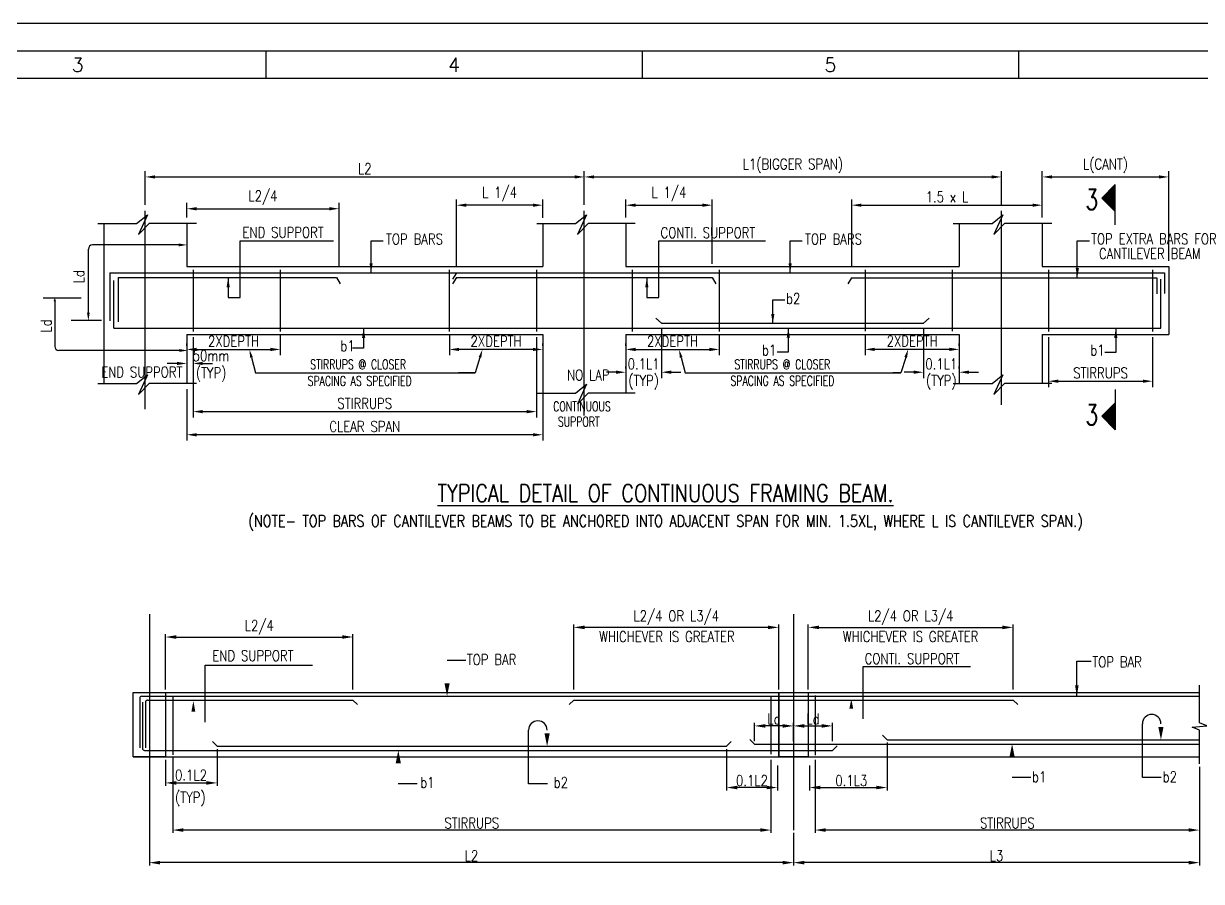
# Model space of a CAD drawing. Extents: x -69352 to 1013721, y -547461 to -186867.
# Drawn here: x 534876 to 565119, y -294774 to -272741 of the extents above; entities that cross this region are included whole.
import ezdxf
from ezdxf.enums import TextEntityAlignment as Align
from ezdxf.lldxf.tags import DXFTag

# ---------------------------------------------------------------- set-up
doc = ezdxf.new("R2010")
doc.units = 0
doc.header["$LTSCALE"] = 500
doc.header["$MEASUREMENT"] = 0
doc.header["$PDMODE"] = 35
doc.header["$PDSIZE"] = -15
doc.layers.get('DEFPOINTS').update_dxf_attribs({"color": 4})
for name, color, linetype in [('08', 4, 'Continuous'), ('BRAKE LINE', 8, 'Continuous'), ('CEN', 8, 'CENTER'), ('DIM', 5, 'Continuous'), ('hat', 8, 'Continuous'), ('LINK', 2, 'Continuous'), ('NO. SECTION', 1, 'Continuous'), ('PNA', 10, 'Continuous'), ('S-COLUMN', 1, 'Continuous'), ('S-CONCRET LINE', 4, 'Continuous'), ('S-REINFORCEMENT', 6, 'Continuous'), ('S-SCHEDULE', 2, 'Continuous'), ('S-TEXT-1 @ 1', 4, 'Continuous'), ('S-TITLE', 6, 'Continuous'), ('TEXT1', 2, 'Continuous'), ('TXT', 4, 'Continuous')]:
    doc.layers.add(name, color=color, linetype=linetype)
doc.styles.add('ROMANS', font='simplex.shx', dxfattribs={"width": 0.8, "height": 275})
tags = doc.linetypes.add('CENTER', pattern=[2, 1.25, -0.25, 0.25, -0.25]).pattern_tags.tags
tags[10:11] = [DXFTag(74, 4), DXFTag(75, 0), DXFTag(340, '0'), DXFTag(46, 1.0), DXFTag(50, 0.0), DXFTag(44, 0.0), DXFTag(45, 0.0)]
tags[8:9] = [DXFTag(74, 4), DXFTag(75, 0), DXFTag(340, '0'), DXFTag(46, 1.0), DXFTag(50, 0.0), DXFTag(44, 0.0), DXFTag(45, 0.0)]
tags[6:7] = [DXFTag(74, 4), DXFTag(75, 0), DXFTag(340, '0'), DXFTag(46, 1.0), DXFTag(50, 0.0), DXFTag(44, 0.0), DXFTag(45, 0.0)]
tags[4:5] = [DXFTag(74, 4), DXFTag(75, 0), DXFTag(340, '0'), DXFTag(46, 1.0), DXFTag(50, 0.0), DXFTag(44, 0.0), DXFTag(45, 0.0)]
doc.dimstyles.new('Copy of INT2TIMES', dxfattribs={"dimtxt": 300, "dimasz": 275, "dimexe": 75, "dimexo": 75, "dimgap": 40, "dimtad": 1, "dimdec": 0, "dimlfac": 0.5, "dimrnd": 5, "dimzin": 0, "dimdsep": 46, "dimtxsty": 'ROMANS', "dimcen": -1, "dimclrd": 5, "dimclre": 5, "dimclrt": 4, "dimadec": 0, "dimazin": 0, "dimtfac": 1, "dimtdec": 0, "dimtix": 1, "dimtofl": 0, "dimtmove": 2, "dimatfit": 3, "dimfxl": 0, "dimtolj": 1, "dimtzin": 0, "dimarcsym": 0})
doc.dimstyles.new('INT1', dxfattribs={"dimtxt": 250, "dimasz": 250, "dimexe": 150, "dimexo": 60, "dimgap": 75, "dimtad": 1, "dimdec": 0, "dimzin": 0, "dimdsep": 46, "dimtxsty": 'ROMANS', "dimcen": -250, "dimclrd": 5, "dimclre": 5, "dimclrt": 4, "dimadec": 0, "dimazin": 0, "dimtfac": 1, "dimtdec": 0, "dimtix": 1, "dimtofl": 0, "dimtmove": 2, "dimatfit": 3, "dimfxl": 0, "dimtolj": 1, "dimtzin": 0, "dimarcsym": 0})

# ---------------------------------------------------------------- blocks, each defined once
blk = doc.blocks.new('A1')
at = {"flags": 128}
blk.add_lwpolyline([(0, 0), (82779, 0), (82779, 58231), (0, 58231)], close=True, dxfattribs=at)
at = {"layer": 'PNA'}
for p, q in [((21187, 57739), (21187, 57247)), ((27921, 57739), (27921, 57247)), ((34655, 57739), (34655, 57247))]:
    blk.add_line(p, q, dxfattribs=at)
at = {"layer": 'PNA', "color": 1}
for points in [[(984, 492), (82287, 492), (82287, 57739), (984, 57739)], [(1969, 984), (81794, 984), (81794, 57247), (1969, 57247)]]:
    blk.add_lwpolyline(points, close=True, dxfattribs=at)
at = {"layer": 'PNA', "style": 'ROMANS'}
for s, p in [('3', (17821, 57493)), ('4', (24555, 57493)), ('5', (31289, 57493))]:
    blk.add_text(s, height=246, dxfattribs=at).set_placement(p, align=Align.MIDDLE)
blk = doc.blocks.new('*D56')
at = {"layer": 'DEFPOINTS', "color": 0}
for p in [(559984, -276681), (549272, -277550), (559984, -277550)]:
    blk.add_point(p, dxfattribs=at)
at = {"layer": 'DIM', "color": 5, "lineweight": -2}
for p, q in [((549272, -277400), (549272, -276531)), ((549522, -276681), (559734, -276681)), ((559984, -277400), (559984, -276531))]:
    blk.add_line(p, q, dxfattribs=at)
at = {"layer": 'DIM', "color": 5}
for points in [[(549522, -276639), (549522, -276722), (549272, -276681)], [(559734, -276639), (559734, -276722), (559984, -276681)]]:
    blk.add_solid(points, dxfattribs=at)
at = {"layer": 'DIM', "color": 4, "insert": (554628, -276396), "char_height": 275, "attachment_point": 5, "style": 'ROMANS'}
blk.add_mtext('\\A1;L1(BIGGER SPAN)', dxfattribs=at)
blk = doc.blocks.new('*D57')
at = {"layer": 'DEFPOINTS', "color": 0}
for p in [(552554, -277406), (550339, -277872), (552554, -279066)]:
    blk.add_point(p, dxfattribs=at)
at = {"layer": 'DIM', "color": 5, "lineweight": -2}
for p, q in [((550339, -277722), (550339, -277256)), ((552554, -278916), (552554, -277256)), ((550589, -277406), (552304, -277406))]:
    blk.add_line(p, q, dxfattribs=at)
at = {"layer": 'DIM', "color": 5}
for points in [[(550589, -277365), (550589, -277448), (550339, -277406)], [(552304, -277365), (552304, -277448), (552554, -277406)]]:
    blk.add_solid(points, dxfattribs=at)
at = {"layer": 'DIM', "color": 4, "insert": (551446, -277122), "char_height": 275, "attachment_point": 5, "style": 'ROMANS'}
blk.add_mtext('\\A1;L 1/4', dxfattribs=at)
blk = doc.blocks.new('*D58')
at = {"layer": 'DEFPOINTS', "color": 0}
for p in [(542977, -277497), (539067, -277872), (542977, -279137)]:
    blk.add_point(p, dxfattribs=at)
at = {"layer": 'DIM', "color": 5, "lineweight": -2}
for p, q in [((539067, -277722), (539067, -277347)), ((539317, -277497), (542727, -277497)), ((542977, -278987), (542977, -277347))]:
    blk.add_line(p, q, dxfattribs=at)
at = {"layer": 'DIM', "color": 5}
for points in [[(539317, -277456), (539317, -277539), (539067, -277497)], [(542727, -277456), (542727, -277539), (542977, -277497)]]:
    blk.add_solid(points, dxfattribs=at)
at = {"layer": 'DIM', "color": 4, "insert": (541022, -277213), "char_height": 275, "attachment_point": 5, "style": 'ROMANS'}
blk.add_mtext('\\A1;L2/4', dxfattribs=at)
blk = doc.blocks.new('*D59')
at = {"layer": 'DEFPOINTS', "color": 0}
for p in [(545990, -277406), (548205, -277879), (545990, -279146)]:
    blk.add_point(p, dxfattribs=at)
at = {"layer": 'DIM', "color": 5, "lineweight": -2}
for p, q in [((545990, -278996), (545990, -277256)), ((548205, -277729), (548205, -277256)), ((547955, -277406), (546240, -277406))]:
    blk.add_line(p, q, dxfattribs=at)
at = {"layer": 'DIM', "color": 5}
for points in [[(546240, -277365), (546240, -277448), (545990, -277406)], [(547955, -277365), (547955, -277448), (548205, -277406)]]:
    blk.add_solid(points, dxfattribs=at)
at = {"layer": 'DIM', "color": 4, "insert": (547098, -277122), "char_height": 275, "attachment_point": 5, "style": 'ROMANS'}
blk.add_mtext('\\A1;L 1/4', dxfattribs=at)
blk = doc.blocks.new('*D60')
at = {"layer": 'DEFPOINTS', "color": 0}
for p in [(539067, -281983), (548205, -281983), (539067, -283302)]:
    blk.add_point(p, dxfattribs=at)
at = {"layer": 'DIM', "color": 5, "lineweight": -2}
for p, q in [((539067, -282133), (539067, -283452)), ((548205, -282133), (548205, -283452)), ((547955, -283302), (539317, -283302))]:
    blk.add_line(p, q, dxfattribs=at)
at = {"layer": 'DIM', "color": 5}
for points in [[(539317, -283261), (539317, -283344), (539067, -283302)], [(547955, -283261), (547955, -283344), (548205, -283302)]]:
    blk.add_solid(points, dxfattribs=at)
at = {"layer": 'DIM', "color": 4, "insert": (543636, -283090), "char_height": 275, "attachment_point": 5, "style": 'ROMANS'}
blk.add_mtext('\\A1;CLEAR SPAN', dxfattribs=at)
blk = doc.blocks.new('*D61')
at = {"layer": 'DEFPOINTS', "color": 0}
for p in [(539227, -280648), (548045, -280648), (548045, -282708)]:
    blk.add_point(p, dxfattribs=at)
at = {"layer": 'DIM', "color": 5, "lineweight": -2}
for p, q in [((539227, -280798), (539227, -282858)), ((548045, -280798), (548045, -282858)), ((539477, -282708), (547795, -282708))]:
    blk.add_line(p, q, dxfattribs=at)
at = {"layer": 'DIM', "color": 5}
for points in [[(539477, -282666), (539477, -282750), (539227, -282708)], [(547795, -282666), (547795, -282750), (548045, -282708)]]:
    blk.add_solid(points, dxfattribs=at)
at = {"layer": 'DIM', "color": 4, "insert": (543636, -282496), "char_height": 275, "attachment_point": 5, "style": 'ROMANS'}
blk.add_mtext('\\A1;STIRRUPS', dxfattribs=at)
blk = doc.blocks.new('*D62')
at = {"layer": 'DEFPOINTS', "color": 0}
for p in [(541465, -280577), (539067, -281165), (541465, -281111)]:
    blk.add_point(p, dxfattribs=at)
at = {"layer": 'DIM', "color": 5, "lineweight": -2}
for p, q in [((541465, -280727), (541465, -281261)), ((539067, -281015), (539067, -280961)), ((539317, -281111), (541215, -281111))]:
    blk.add_line(p, q, dxfattribs=at)
at = {"layer": 'DIM', "color": 5}
for points in [[(539317, -281069), (539317, -281153), (539067, -281111)], [(541215, -281069), (541215, -281153), (541465, -281111)]]:
    blk.add_solid(points, dxfattribs=at)
at = {"layer": 'DIM', "color": 4, "insert": (540266, -280899), "char_height": 275, "attachment_point": 5, "style": 'ROMANS'}
blk.add_mtext('\\A1;2XDEPTH', dxfattribs=at)
blk = doc.blocks.new('*D63')
at = {"layer": 'DEFPOINTS', "color": 0}
for p in [(539067, -281429), (539067, -281471), (539227, -281349)]:
    blk.add_point(p, dxfattribs=at)
at = {"layer": 'DIM', "color": 5, "lineweight": -2}
for p, q in [((538817, -281471), (538567, -281471)), ((539227, -281499), (539227, -281621)), ((539477, -281471), (539727, -281471)), ((539067, -281579), (539067, -281621))]:
    blk.add_line(p, q, dxfattribs=at)
at = {"layer": 'DIM', "color": 5}
for points in [[(538817, -281429), (538817, -281512), (539067, -281471)], [(539477, -281429), (539477, -281512), (539227, -281471)]]:
    blk.add_solid(points, dxfattribs=at)
at = {"layer": 'DIM', "color": 4, "insert": (539688, -281271), "char_height": 275, "attachment_point": 5, "style": 'ROMANS'}
blk.add_mtext('\\A1;50mm', dxfattribs=at)
blk = doc.blocks.new('*D64')
at = {"layer": 'DEFPOINTS', "color": 0}
for p in [(545808, -280577), (545808, -281111), (548205, -281165)]:
    blk.add_point(p, dxfattribs=at)
at = {"layer": 'DIM', "color": 5, "lineweight": -2}
for p, q in [((545808, -280727), (545808, -281261)), ((547955, -281111), (546058, -281111)), ((548205, -281015), (548205, -280961))]:
    blk.add_line(p, q, dxfattribs=at)
at = {"layer": 'DIM', "color": 5}
for points in [[(546058, -281069), (546058, -281153), (545808, -281111)], [(547955, -281069), (547955, -281153), (548205, -281111)]]:
    blk.add_solid(points, dxfattribs=at)
at = {"layer": 'DIM', "color": 4, "insert": (547007, -280899), "char_height": 275, "attachment_point": 5, "style": 'ROMANS'}
blk.add_mtext('\\A1;2XDEPTH', dxfattribs=at)
blk = doc.blocks.new('*D65')
at = {"layer": 'DEFPOINTS', "color": 0}
for p in [(549272, -276681), (538001, -277550), (549272, -277550)]:
    blk.add_point(p, dxfattribs=at)
at = {"layer": 'DIM', "color": 5, "lineweight": -2}
for p, q in [((538001, -277400), (538001, -276531)), ((538251, -276681), (549022, -276681)), ((549272, -277400), (549272, -276531))]:
    blk.add_line(p, q, dxfattribs=at)
at = {"layer": 'DIM', "color": 5}
for points in [[(538251, -276639), (538251, -276722), (538001, -276681)], [(549022, -276639), (549022, -276722), (549272, -276681)]]:
    blk.add_solid(points, dxfattribs=at)
at = {"layer": 'DIM', "color": 4, "insert": (543636, -276468), "char_height": 275, "attachment_point": 5, "style": 'ROMANS'}
blk.add_mtext('\\A1;L2', dxfattribs=at)
blk = doc.blocks.new('*D66')
at = {"layer": 'DEFPOINTS', "color": 0}
for p in [(564279, -276681), (561031, -277872), (564279, -278984)]:
    blk.add_point(p, dxfattribs=at)
at = {"layer": 'DIM', "color": 5, "lineweight": -2}
for p, q in [((561031, -277722), (561031, -276531)), ((561281, -276681), (564029, -276681)), ((564279, -278834), (564279, -276531))]:
    blk.add_line(p, q, dxfattribs=at)
at = {"layer": 'DIM', "color": 5}
for points in [[(561281, -276639), (561281, -276722), (561031, -276681)], [(564029, -276639), (564029, -276722), (564279, -276681)]]:
    blk.add_solid(points, dxfattribs=at)
at = {"layer": 'DIM', "color": 4, "insert": (562655, -276396), "char_height": 275, "attachment_point": 5, "style": 'ROMANS'}
blk.add_mtext('\\A1;L(CANT)', dxfattribs=at)
blk = doc.blocks.new('*D67')
at = {"layer": 'DEFPOINTS', "color": 0}
for p in [(561191, -280648), (563864, -280648), (563864, -281926)]:
    blk.add_point(p, dxfattribs=at)
at = {"layer": 'DIM', "color": 5, "lineweight": -2}
for p, q in [((561191, -280798), (561191, -282076)), ((563864, -280798), (563864, -282076)), ((561441, -281926), (563614, -281926))]:
    blk.add_line(p, q, dxfattribs=at)
at = {"layer": 'DIM', "color": 5}
for points in [[(561441, -281885), (561441, -281968), (561191, -281926)], [(563614, -281885), (563614, -281968), (563864, -281926)]]:
    blk.add_solid(points, dxfattribs=at)
at = {"layer": 'DIM', "color": 4, "insert": (562528, -281714), "char_height": 275, "attachment_point": 5, "style": 'ROMANS'}
blk.add_mtext('\\A1;STIRRUPS', dxfattribs=at)
blk = doc.blocks.new('*D68')
at = {"layer": 'DEFPOINTS', "color": 0}
for p in [(561031, -277406), (561031, -277872), (556138, -279144)]:
    blk.add_point(p, dxfattribs=at)
at = {"layer": 'DIM', "color": 5, "lineweight": -2}
for p, q in [((556138, -278994), (556138, -277256)), ((561031, -277722), (561031, -277256)), ((556388, -277406), (560781, -277406))]:
    blk.add_line(p, q, dxfattribs=at)
at = {"layer": 'DIM', "color": 5}
for points in [[(556388, -277365), (556388, -277448), (556138, -277406)], [(560781, -277365), (560781, -277448), (561031, -277406)]]:
    blk.add_solid(points, dxfattribs=at)
at = {"layer": 'DIM', "color": 4, "insert": (558584, -277194), "char_height": 275, "attachment_point": 5, "style": 'ROMANS'}
blk.add_mtext('\\A1;1.5 x L', dxfattribs=at)
blk = doc.blocks.new('*D69')
at = {"layer": 'DEFPOINTS', "color": 0}
for p in [(556482, -280575), (556482, -281109), (558898, -281167)]:
    blk.add_point(p, dxfattribs=at)
at = {"layer": 'DIM', "color": 5, "lineweight": -2}
for p, q in [((556482, -280725), (556482, -281259)), ((558648, -281109), (556732, -281109)), ((558898, -281017), (558898, -280959))]:
    blk.add_line(p, q, dxfattribs=at)
at = {"layer": 'DIM', "color": 5}
for points in [[(556732, -281067), (556732, -281151), (556482, -281109)], [(558648, -281067), (558648, -281151), (558898, -281109)]]:
    blk.add_solid(points, dxfattribs=at)
at = {"layer": 'DIM', "color": 4, "insert": (557690, -280896), "char_height": 275, "attachment_point": 5, "style": 'ROMANS'}
blk.add_mtext('\\A1;2XDEPTH', dxfattribs=at)
blk = doc.blocks.new('*D70')
at = {"layer": 'DEFPOINTS', "color": 0}
for p in [(552736, -280577), (550339, -281165), (552736, -281111)]:
    blk.add_point(p, dxfattribs=at)
at = {"layer": 'DIM', "color": 5, "lineweight": -2}
for p, q in [((552736, -280727), (552736, -281261)), ((550339, -281015), (550339, -280961)), ((550589, -281111), (552486, -281111))]:
    blk.add_line(p, q, dxfattribs=at)
at = {"layer": 'DIM', "color": 5}
for points in [[(550589, -281069), (550589, -281153), (550339, -281111)], [(552486, -281069), (552486, -281153), (552736, -281111)]]:
    blk.add_solid(points, dxfattribs=at)
at = {"layer": 'DIM', "color": 4, "insert": (551538, -280899), "char_height": 275, "attachment_point": 5, "style": 'ROMANS'}
blk.add_mtext('\\A1;2XDEPTH', dxfattribs=at)
blk = doc.blocks.new('*D76')
at = {"layer": 'DEFPOINTS', "color": 0}
for p in [(551255, -280438), (550339, -281749), (551255, -281696)]:
    blk.add_point(p, dxfattribs=at)
at = {"layer": 'DIM', "color": 5, "lineweight": -2}
for p, q in [((551255, -280588), (551255, -281846)), ((550339, -281599), (550339, -281546)), ((550089, -281696), (549839, -281696)), ((551505, -281696), (551755, -281696))]:
    blk.add_line(p, q, dxfattribs=at)
at = {"layer": 'DIM', "color": 5}
for points in [[(550089, -281654), (550089, -281737), (550339, -281696)], [(551505, -281654), (551505, -281737), (551255, -281696)]]:
    blk.add_solid(points, dxfattribs=at)
at = {"layer": 'DIM', "color": 4, "char_height": 275, "style": 'ROMANS'}
for s, insert, attachment_point in [('\\A1;0.1L1', (550797, -281621), 8), ('\\A1;(TYP)', (550797, -281771), 2)]:
    blk.add_mtext(s, dxfattribs=dict(at, insert=insert, attachment_point=attachment_point))
blk = doc.blocks.new('*D77')
at = {"layer": 'DEFPOINTS', "color": 0}
for p in [(557982, -280438), (557982, -281696), (558898, -281749)]:
    blk.add_point(p, dxfattribs=at)
at = {"layer": 'DIM', "color": 5, "lineweight": -2}
for p, q in [((557982, -280588), (557982, -281846)), ((558898, -281599), (558898, -281546)), ((557732, -281696), (557482, -281696)), ((559148, -281696), (559398, -281696))]:
    blk.add_line(p, q, dxfattribs=at)
at = {"layer": 'DIM', "color": 5}
for points in [[(557732, -281654), (557732, -281737), (557982, -281696)], [(559148, -281654), (559148, -281737), (558898, -281696)]]:
    blk.add_solid(points, dxfattribs=at)
at = {"layer": 'DIM', "color": 4, "char_height": 275, "style": 'ROMANS'}
for s, insert, attachment_point in [('\\A1;0.1L1', (558440, -281621), 8), ('\\A1;(TYP)', (558440, -281771), 2)]:
    blk.add_mtext(s, dxfattribs=dict(at, insert=insert, attachment_point=attachment_point))
blk = doc.blocks.new('*D488')
at = {"layer": 'DEFPOINTS', "color": 0}
for p in [(538107, -292942), (554644, -293454), (538107, -294291)]:
    blk.add_point(p, dxfattribs=at)
at = {"layer": 'DIM', "color": 5, "lineweight": -2, "ltscale": 2}
for p, q in [((538107, -293017), (538107, -294366)), ((554644, -293529), (554644, -294366)), ((554369, -294291), (538382, -294291))]:
    blk.add_line(p, q, dxfattribs=at)
at = {"layer": 'DIM', "color": 5}
for points in [[(538382, -294245), (538382, -294337), (538107, -294291)], [(554369, -294337), (554369, -294245), (554644, -294291)]]:
    blk.add_solid(points, dxfattribs=at)
at = {"layer": 'DIM', "color": 4, "insert": (546375, -294114), "char_height": 275, "attachment_point": 5, "style": 'ROMANS'}
blk.add_mtext('\\A1;L2', dxfattribs=at)
blk = doc.blocks.new('*D489')
at = {"layer": 'DEFPOINTS', "color": 0}
for p in [(538705, -291526), (554065, -291575), (538705, -293454)]:
    blk.add_point(p, dxfattribs=at)
at = {"layer": 'DIM', "color": 5, "lineweight": -2, "ltscale": 2}
for p, q in [((538705, -291601), (538705, -293529)), ((554065, -291650), (554065, -293529)), ((553790, -293454), (538980, -293454))]:
    blk.add_line(p, q, dxfattribs=at)
at = {"layer": 'DIM', "color": 5}
for points in [[(538980, -293408), (538980, -293499), (538705, -293454)], [(553790, -293499), (553790, -293408), (554065, -293454)]]:
    blk.add_solid(points, dxfattribs=at)
at = {"layer": 'DIM', "color": 4, "insert": (546385, -293276), "char_height": 275, "attachment_point": 5, "style": 'ROMANS'}
blk.add_mtext('\\A1;STIRRUPS', dxfattribs=at)
blk = doc.blocks.new('*D490')
at = {"layer": 'DEFPOINTS', "color": 0}
for p in [(557047, -291134), (555057, -291718), (557047, -292362)]:
    blk.add_point(p, dxfattribs=at)
at = {"layer": 'DIM', "color": 5, "lineweight": -2, "ltscale": 2}
for p, q in [((557047, -291209), (557047, -292437)), ((555057, -291793), (555057, -292437)), ((555332, -292362), (556772, -292362))]:
    blk.add_line(p, q, dxfattribs=at)
at = {"layer": 'DIM', "color": 5}
for points in [[(555332, -292316), (555332, -292407), (555057, -292362)], [(556772, -292407), (556772, -292316), (557047, -292362)]]:
    blk.add_solid(points, dxfattribs=at)
at = {"layer": 'DIM', "color": 4, "insert": (556052, -292184), "char_height": 275, "attachment_point": 5, "style": 'ROMANS'}
blk.add_mtext('\\A1;{\\A1; 0.1L3}', dxfattribs=at)
blk = doc.blocks.new('*D491')
at = {"layer": 'DEFPOINTS', "color": 0}
for p in [(552924, -291299), (554231, -291718), (552924, -292362)]:
    blk.add_point(p, dxfattribs=at)
at = {"layer": 'DIM', "color": 5, "lineweight": -2, "ltscale": 2}
for p, q in [((552924, -291374), (552924, -292437)), ((554231, -291793), (554231, -292437)), ((553956, -292362), (553199, -292362))]:
    blk.add_line(p, q, dxfattribs=at)
at = {"layer": 'DIM', "color": 5}
for points in [[(553199, -292316), (553199, -292407), (552924, -292362)], [(553956, -292407), (553956, -292316), (554231, -292362)]]:
    blk.add_solid(points, dxfattribs=at)
at = {"layer": 'DIM', "color": 4, "insert": (553577, -292184), "char_height": 275, "attachment_point": 5, "style": 'ROMANS'}
blk.add_mtext('\\A1;{\\A1;0.1L2}', dxfattribs=at)
blk = doc.blocks.new('*D492')
at = {"layer": 'DEFPOINTS', "color": 0}
for p in [(555197, -291575), (565068, -291757), (555197, -293454)]:
    blk.add_point(p, dxfattribs=at)
at = {"layer": 'DIM', "color": 5, "lineweight": -2, "ltscale": 2}
for p, q in [((555197, -291650), (555197, -293529)), ((565068, -291832), (565068, -293529)), ((564793, -293454), (555472, -293454))]:
    blk.add_line(p, q, dxfattribs=at)
at = {"layer": 'DIM', "color": 5}
for points in [[(555472, -293408), (555472, -293499), (555197, -293454)], [(564793, -293499), (564793, -293408), (565068, -293454)]]:
    blk.add_solid(points, dxfattribs=at)
at = {"layer": 'DIM', "color": 4, "insert": (560133, -293276), "char_height": 275, "attachment_point": 5, "style": 'ROMANS'}
blk.add_mtext('\\A1;STIRRUPS', dxfattribs=at)
blk = doc.blocks.new('*D493')
at = {"layer": 'DEFPOINTS', "color": 0}
for p in [(565068, -291757), (554644, -293454), (554644, -294291)]:
    blk.add_point(p, dxfattribs=at)
at = {"layer": 'DIM', "color": 5, "lineweight": -2, "ltscale": 2}
for p, q in [((565068, -291832), (565068, -294366)), ((554644, -293529), (554644, -294366)), ((564793, -294291), (554919, -294291))]:
    blk.add_line(p, q, dxfattribs=at)
at = {"layer": 'DIM', "color": 5}
for points in [[(554919, -294245), (554919, -294337), (554644, -294291)], [(564793, -294337), (564793, -294245), (565068, -294291)]]:
    blk.add_solid(points, dxfattribs=at)
at = {"layer": 'DIM', "color": 4, "insert": (559856, -294114), "char_height": 275, "attachment_point": 5, "style": 'ROMANS'}
blk.add_mtext('\\A1;L3', dxfattribs=at)
blk = doc.blocks.new('*D494')
at = {"layer": 'DEFPOINTS', "color": 0}
for p in [(543333, -288496), (538520, -289921), (543333, -289921)]:
    blk.add_point(p, dxfattribs=at)
at = {"layer": 'DIM', "color": 5, "lineweight": -2, "ltscale": 2}
for p, q in [((538520, -289846), (538520, -288421)), ((538795, -288496), (543058, -288496)), ((543333, -289846), (543333, -288421))]:
    blk.add_line(p, q, dxfattribs=at)
at = {"layer": 'DIM', "color": 5}
for points in [[(538795, -288450), (538795, -288542), (538520, -288496)], [(543058, -288542), (543058, -288450), (543333, -288496)]]:
    blk.add_solid(points, dxfattribs=at)
at = {"layer": 'DIM', "color": 4, "insert": (540927, -288246), "char_height": 275, "attachment_point": 5, "style": 'ROMANS'}
blk.add_mtext('\\A1;L2/4', dxfattribs=at)
blk = doc.blocks.new('*D495')
at = {"layer": 'DEFPOINTS', "color": 0}
for p in [(549004, -288249), (549004, -289921), (554264, -289921)]:
    blk.add_point(p, dxfattribs=at)
at = {"layer": 'TXT', "color": 5, "lineweight": -2}
for p, q in [((549004, -289846), (549004, -288174)), ((554264, -289846), (554264, -288174)), ((553989, -288249), (549279, -288249))]:
    blk.add_line(p, q, dxfattribs=at)
at = {"layer": 'TXT', "color": 5}
for points in [[(549279, -288203), (549279, -288295), (549004, -288249)], [(553989, -288295), (553989, -288203), (554264, -288249)]]:
    blk.add_solid(points, dxfattribs=at)
at = {"layer": 'TXT', "color": 4, "insert": (551634, -288000), "char_height": 275, "attachment_point": 5, "style": 'ROMANS'}
blk.add_mtext('\\A1;L2/4 OR L3/4', dxfattribs=at)
blk = doc.blocks.new('*D496')
at = {"layer": 'DEFPOINTS', "color": 0}
for p in [(560284, -288249), (555024, -289921), (560284, -289921)]:
    blk.add_point(p, dxfattribs=at)
at = {"layer": 'DIM', "color": 5, "lineweight": -2, "ltscale": 2}
for p, q in [((555024, -289846), (555024, -288174)), ((560284, -289846), (560284, -288174)), ((555299, -288249), (560009, -288249))]:
    blk.add_line(p, q, dxfattribs=at)
at = {"layer": 'DIM', "color": 5}
for points in [[(555299, -288203), (555299, -288295), (555024, -288249)], [(560009, -288295), (560009, -288203), (560284, -288249)]]:
    blk.add_solid(points, dxfattribs=at)
at = {"layer": 'DIM', "color": 4, "insert": (557654, -288000), "char_height": 275, "attachment_point": 5, "style": 'ROMANS'}
blk.add_mtext('\\A1;{L2/4 OR L3/4}', dxfattribs=at)
blk = doc.blocks.new('*D497')
at = {"layer": 'DEFPOINTS', "color": 0}
for p in [(539846, -291299), (538520, -291575), (539846, -292243)]:
    blk.add_point(p, dxfattribs=at)
at = {"layer": 'DIM', "color": 5, "lineweight": -2, "ltscale": 2}
for p, q in [((539846, -291374), (539846, -292318)), ((538520, -291650), (538520, -292318)), ((538795, -292243), (539571, -292243))]:
    blk.add_line(p, q, dxfattribs=at)
at = {"layer": 'DIM', "color": 5}
for points in [[(538795, -292197), (538795, -292289), (538520, -292243)], [(539571, -292289), (539571, -292197), (539846, -292243)]]:
    blk.add_solid(points, dxfattribs=at)
at = {"layer": 'DIM', "color": 4, "insert": (539177, -292043), "char_height": 275, "attachment_point": 5, "style": 'ROMANS'}
blk.add_mtext('\\A1;0.1L2', dxfattribs=at)
blk = doc.blocks.new('*D498')
at = {"layer": 'DEFPOINTS', "color": 0}
for p in [(553644, -290779), (553644, -291244), (554644, -291244)]:
    blk.add_point(p, dxfattribs=at)
at = {"layer": 'DIM', "color": 5, "lineweight": -2, "ltscale": 2}
for p, q in [((553644, -291169), (553644, -290704)), ((554369, -290779), (553919, -290779)), ((554644, -291169), (554644, -290704))]:
    blk.add_line(p, q, dxfattribs=at)
at = {"layer": 'DIM', "color": 5}
for points in [[(553919, -290733), (553919, -290825), (553644, -290779)], [(554369, -290825), (554369, -290733), (554644, -290779)]]:
    blk.add_solid(points, dxfattribs=at)
at = {"layer": 'DIM', "color": 4, "insert": (554144, -290601), "char_height": 275, "attachment_point": 5, "style": 'ROMANS'}
blk.add_mtext('\\A1;Ld', dxfattribs=at)
blk = doc.blocks.new('*D499')
at = {"layer": 'DEFPOINTS', "color": 0}
for p in [(555644, -290779), (554644, -291244), (555644, -291244)]:
    blk.add_point(p, dxfattribs=at)
at = {"layer": 'DIM', "color": 5, "lineweight": -2, "ltscale": 2}
for p, q in [((554644, -291169), (554644, -290704)), ((554919, -290779), (555369, -290779)), ((555644, -291169), (555644, -290704))]:
    blk.add_line(p, q, dxfattribs=at)
at = {"layer": 'DIM', "color": 5}
for points in [[(554919, -290733), (554919, -290825), (554644, -290779)], [(555369, -290825), (555369, -290733), (555644, -290779)]]:
    blk.add_solid(points, dxfattribs=at)
at = {"layer": 'DIM', "color": 4, "insert": (555144, -290601), "char_height": 275, "attachment_point": 5, "style": 'ROMANS'}
blk.add_mtext('\\A1;Ld', dxfattribs=at)

msp = doc.modelspace()

# ---------------------------------------------------------------- hatches: boundary and pattern name
at = {"layer": 'NO. SECTION', "ltscale": 5}
h = msp.add_hatch(dxfattribs=at)
h.set_pattern_fill('ANSI31', color=256, scale=220.680914, angle=90, style=0)
h.set_pattern_definition([(225, (565259.259, -186454.537), (-19.505621, 19.505621), [])])
h.paths.add_polyline_path([(562563.441, -277222.397), (562905.367, -276874.409), (562905.367, -277570.384)])
h = msp.add_hatch(dxfattribs=at)
h.set_pattern_fill('ANSI31', color=256, scale=220.680914, angle=90, style=0)
h.set_pattern_definition([(225, (565259.259, -186792.807), (-19.505621, 19.505621), [])])
h.paths.add_polyline_path([(562563.441, -282828.146), (562905.367, -283176.134), (562905.367, -282480.159)])

# ---------------------------------------------------------------- linework, layer by layer
at = {"layer": '08', "elevation": 0}
for points in [[(537693.065, -289920.768), (538519.94, -289920.768), (538519.94, -291574.518), (537693.065, -291574.518)], [(554263.64, -289920.768), (555024.365, -289920.768), (555024.365, -291574.518), (554263.64, -291574.518)]]:
    msp.add_lwpolyline(points, close=True, dxfattribs=at)
at = {"layer": 'BRAKE LINE', "ltscale": 2, "elevation": 0}
msp.add_lwpolyline([(565067.772, -291756.69), (565067.772, -290886.747), (564882.121, -290814.512), (565253.424, -290773.236), (565067.772, -290701.001), (565067.772, -289731.725)], dxfattribs=at)
at = {"layer": 'CEN'}
for p, q in [((538000.713, -282642.232), (538000.713, -277549.714)), ((549272.04, -282805.44), (549272.04, -277549.714)), ((559984.262, -282533.073), (559984.262, -277549.714)), ((538106.503, -287908.771), (538106.503, -293453.641)), ((554644.003, -287908.771), (554644.003, -293453.641))]:
    msp.add_line(p, q, dxfattribs=at)
at = {"layer": 'DIM', "ltscale": 2}
for p, q in [((536540.073, -280163.421), (536540.073, -278532.114)), ((536357.227, -279794.504), (535375.102, -279794.504)), ((535676.539, -279878.202), (535676.539, -281031.926)), ((536880.223, -280370.5), (536098.56, -280370.5)), ((538877.251, -281137.338), (535781.951, -281137.338)), ((546231.572, -289103.53), (545750.186, -289103.53)), ((539539.241, -290680.533), (539539.241, -289222.479)), ((539539.241, -289222.479), (542294.432, -289222.479)), ((556431.746, -289257.461), (559186.937, -289257.461)), ((556431.746, -290600.533), (556431.746, -289257.461)), ((547842.631, -292270.072), (547842.631, -290887.528)), ((563603.068, -292104.697), (563603.068, -290722.153)), ((560739.067, -292104.697), (560257.681, -292104.697)), ((564084.454, -292104.697), (563603.068, -292104.697)), ((544978.631, -292270.072), (544497.245, -292270.072)), ((548324.017, -292270.072), (547842.631, -292270.072))]:
    msp.add_line(p, q, dxfattribs=at)
at = {"layer": 'DIM'}
for p, q in [((538861.83, -278426.702), (536645.485, -278426.702)), ((540727.497, -281316.553), (540829.006, -281715.485)), ((546595.068, -281313.857), (546472.428, -281715.485)), ((551759.344, -281316.553), (551860.853, -281715.485)), ((557526.749, -281313.857), (557404.11, -281715.485)), ((540829.006, -281715.485), (546241.474, -281715.485)), ((546260.329, -281715.485), (546040.821, -281715.485)), ((546241.474, -281715.485), (546472.428, -281715.485)), ((546472.428, -281715.485), (546260.329, -281715.485)), ((551860.853, -281715.485), (557173.155, -281715.485)), ((557173.155, -281715.485), (557404.11, -281715.485)), ((557404.11, -281715.485), (557192.01, -281715.485))]:
    msp.add_line(p, q, dxfattribs=at)
at = {"layer": 'DIM', "ltscale": 2, "elevation": 0, "flags": 128}
for points in [[(545750.186, -289103.53, 0, 0, 0), (545750.186, -290016.143, 0, 132.3, 0), (545750.186, -289685.612, 132.3, 132.3, 0)], [(539539.241, -290680.533, 0, 0, 0), (539235.532, -290680.533, 0, 0, 0), (539235.532, -290136.945, 0, 99.225, 0), (539235.532, -290412.405, 99.225, 99.225, 0)], [(556431.746, -290600.533, 0, 0, 0), (556128.037, -290600.533, 0, 0, 0), (556128.037, -290088.366, 0, 99.225, 0), (556128.037, -290336.264, 99.225, 99.225, 0)], [(548318.108, -290887.528, 0, 0, 0), (548318.108, -291301.388, 0, 132.3, 0), (548318.108, -290970.858, 132.3, 132.3, 0)], [(564078.544, -290722.153, 0, 0, 0), (564078.544, -291136.013, 0, 132.3, 0), (564078.544, -290805.483, 132.3, 132.3, 0)], [(560257.681, -292104.697, 0, 0, 0), (560257.681, -291243.768, 0, 132.3, 0), (560257.681, -291574.298, 132.3, 132.3, 0)], [(544497.245, -292270.072, 0, 0, 0), (544497.245, -291409.143, 0, 132.3, 0), (544497.245, -291739.673, 132.3, 132.3, 0)]]:
    msp.add_lwpolyline(points, format="xyseb", dxfattribs=at)
at = {"layer": 'DIM', "color": 5}
msp.add_arc((536645.485, -278532.114), 105.413, 90, 180, dxfattribs=at)
at = {"layer": 'DIM', "ltscale": 2}
for centre, radius, start, end in [((535781.951, -281031.926), 105.413, 180, 270), ((563840.806, -290722.153), 237.738, 0, 180), ((548080.37, -290887.528), 237.738, 0, 180)]:
    msp.add_arc(centre, radius, start, end, dxfattribs=at)
at = {"layer": 'DIM', "color": 5}
for points in [[(538861.83, -278391.089), (538861.83, -278462.312), (539075.506, -278426.702)], [(538877.251, -281172.951), (538877.251, -281101.725), (539090.924, -281137.338)]]:
    msp.add_solid(points, dxfattribs=at)
at = {"layer": 'DIM', "ltscale": 2}
for points in [[(535713.443, -279878.202), (535642.217, -279878.202), (535677.83, -279787.908)], [(536575.683, -280163.421), (536504.46, -280163.421), (536540.073, -280377.096)]]:
    msp.add_solid(points, dxfattribs=at)
at = {"layer": 'DIM'}
for points in [[(540693.236, -281325.268), (540761.754, -281307.834), (540675.193, -281111.004)], [(546561.26, -281303.533), (546628.878, -281324.181), (546657.012, -281111.004)], [(551725.084, -281325.268), (551793.601, -281307.834), (551707.041, -281111.004)], [(557492.942, -281303.533), (557560.559, -281324.181), (557588.693, -281111.004)]]:
    msp.add_solid(points, dxfattribs=at)
at = {"layer": 'hat', "elevation": 0}
for points in [[(536778.902, -277879.081), (537779.244, -277879.081), (538055.816, -277655.143), (537824.101, -278162.737), (538108.142, -277871.618), (539311.891, -277871.618)], [(548050.228, -277879.081), (549050.574, -277879.081), (549327.142, -277655.143), (549095.431, -278162.737), (549379.471, -277871.618), (550583.217, -277871.618)], [(558742.431, -277879.081), (559742.773, -277879.081), (560019.345, -277655.143), (559787.629, -278162.737), (560071.67, -277871.618), (561275.42, -277871.618)], [(536778.902, -281982.982), (537779.244, -281982.982), (538055.816, -281759.044), (537824.101, -282266.638), (538108.142, -281975.519), (539311.891, -281975.519)], [(558742.431, -281982.982), (559742.773, -281982.982), (560019.345, -281759.044), (559787.629, -282266.638), (560071.67, -281975.519), (561275.42, -281975.519)], [(548050.228, -282229.623), (549050.574, -282229.623), (549327.142, -282005.685), (549095.431, -282513.282), (549379.471, -282222.16), (550583.217, -282222.16)]]:
    msp.add_lwpolyline(points, dxfattribs=at)
at = {"layer": 'LINK'}
for p, q in [((539227.379, -279064.496), (539227.379, -280647.777)), ((541465.022, -279064.496), (541465.022, -280647.777)), ((545807.731, -279064.496), (545807.731, -280647.777)), ((548045.374, -279064.496), (548045.374, -280647.777)), ((548045.374, -279064.496), (548045.374, -280647.777)), ((550498.706, -279064.496), (550498.706, -280647.777)), ((552736.352, -279064.496), (552736.352, -280647.777)), ((556482.304, -279062.36), (556482.304, -280645.645)), ((558719.951, -279062.36), (558719.951, -280645.645)), ((558719.951, -279062.36), (558719.951, -280645.645)), ((561190.908, -279064.496), (561190.908, -280647.777)), ((563864.184, -279064.496), (563864.184, -280647.777)), ((538704.631, -290018.677), (538704.631, -291526.011)), ((554064.922, -290013.39), (554064.922, -291504.39)), ((555197.382, -289999.145), (555197.382, -291532.881))]:
    msp.add_line(p, q, dxfattribs=at)
at = {"layer": 'NO. SECTION'}
for p, q in [((562905.367, -276874.409), (562563.441, -277222.397)), ((562905.367, -277914.867), (562905.367, -276874.409)), ((562905.367, -277570.384), (562563.441, -277222.397)), ((562905.367, -282135.676), (562905.367, -283176.134)), ((562905.367, -282480.159), (562563.441, -282828.146)), ((562905.367, -283176.134), (562563.441, -282828.146))]:
    msp.add_line(p, q, dxfattribs=at)
at = {"layer": 'S-COLUMN', "color": 10, "ltscale": 2}
for p, q in [((536934.044, -277879.081), (536934.044, -281982.982)), ((539067.379, -277871.618), (539067.379, -278984.496)), ((548205.374, -277879.081), (548205.374, -278984.496)), ((550338.706, -277871.618), (550338.706, -278984.496)), ((558897.576, -277879.081), (558897.576, -278984.496)), ((561030.908, -277871.618), (561030.908, -278984.496)), ((539067.379, -280727.777), (539067.379, -281975.519)), ((548205.374, -280727.777), (548205.374, -282229.623)), ((550338.706, -280727.777), (550338.706, -282222.16)), ((558897.576, -280727.777), (558897.576, -281982.982)), ((561030.908, -280727.777), (561030.908, -281975.519))]:
    msp.add_line(p, q, dxfattribs=at)
at = {"layer": 'S-CONCRET LINE', "color": 130}
for p, q in [((539067.379, -278984.496), (548205.374, -278984.496)), ((550338.706, -278984.496), (558897.576, -278984.496)), ((561030.908, -278984.496), (564278.845, -278984.496)), ((564278.845, -278984.496), (564278.845, -280727.777)), ((539067.379, -280727.777), (548205.374, -280727.777)), ((550338.706, -280727.777), (558897.576, -280727.777)), ((561030.908, -280727.777), (564278.845, -280727.777)), ((537693.065, -289920.768), (565067.772, -289920.768)), ((538519.94, -289920.768), (538519.94, -291574.518)), ((554263.64, -289920.768), (554263.64, -291574.518)), ((555024.365, -289920.768), (555024.365, -291574.518)), ((537693.065, -291574.518), (538519.94, -291574.518)), ((538519.94, -291574.518), (554263.64, -291574.518)), ((554263.64, -291574.518), (555024.365, -291574.518)), ((555024.365, -291574.518), (565067.772, -291574.518))]:
    msp.add_line(p, q, dxfattribs=at)
at = {"layer": 'S-REINFORCEMENT'}
for p, q in [((537094.044, -279145.917), (546027.588, -279145.917)), ((537094.044, -279145.917), (537094.044, -280371.824)), ((537191.139, -280567.777), (537191.139, -279337.833)), ((537302.61, -279264.692), (542909.744, -279264.692)), ((537302.61, -279264.692), (537302.61, -280402.227)), ((542909.744, -279264.692), (543009.051, -279422.352)), ((545990.24, -279145.917), (545890.933, -279303.577)), ((545990.24, -279264.973), (545890.933, -279422.634)), ((545990.24, -279145.917), (552553.843, -279145.917)), ((545990.24, -279264.973), (552553.843, -279264.973)), ((552553.843, -279145.917), (556168.903, -279145.917)), ((552553.843, -279264.973), (552653.15, -279422.634)), ((556137.232, -279269.546), (556037.924, -279427.207)), ((556137.232, -279269.546), (563970.778, -279269.546)), ((556168.903, -279145.917), (564167.949, -279145.917)), ((563970.778, -279269.546), (563970.778, -279682.26)), ((564079.424, -280567.777), (564079.424, -279307.871)), ((564167.949, -279145.917), (564167.949, -279675.204)), ((551110.15, -280304.329), (551254.771, -280437.885)), ((558126.132, -280304.329), (557981.511, -280437.885)), ((537191.139, -280567.777), (550186.57, -280567.777)), ((550184.913, -280567.777), (564079.424, -280567.777)), ((551254.771, -280437.885), (557981.511, -280437.885)), ((537908.44, -290016.143), (565067.772, -290016.143)), ((537858.44, -290066.143), (537858.44, -291342.957)), ((537929.335, -290169.841), (537929.335, -291359.143)), ((537979.335, -291409.143), (540587.128, -291409.143)), ((538519.94, -291409.143), (555644.003, -291409.143)), ((553644.003, -291243.768), (565067.772, -291243.768))]:
    msp.add_line(p, q, dxfattribs=at)
at = {"layer": 'S-REINFORCEMENT', "linetype": 'Continuous'}
for p, q in [((538006.365, -290166.393), (538006.365, -291338.668)), ((538056.365, -290116.393), (543333.378, -290116.393)), ((543452.691, -290233.205), (543333.378, -290116.393)), ((548884.378, -290233.205), (549003.69, -290116.393)), ((549003.69, -290116.393), (560284.315, -290116.393)), ((560403.628, -290233.205), (560284.315, -290116.393)), ((539845.565, -291298.893), (539726.252, -291182.08)), ((552923.989, -291298.893), (553043.302, -291182.08)), ((553644.003, -291243.768), (553524.69, -291126.955)), ((557047.308, -291133.518), (556927.995, -291016.705)), ((557047.308, -291133.518), (565067.772, -291133.518)), ((539845.565, -291298.893), (552923.989, -291298.893)), ((555644.003, -291409.143), (555763.316, -291292.33))]:
    msp.add_line(p, q, dxfattribs=at)
at = {"layer": 'S-REINFORCEMENT'}
for centre, start, end in [((537908.44, -290066.143), 90, 180), ((537979.335, -291359.143), 180, 270)]:
    msp.add_arc(centre, 50, start, end, dxfattribs=at)
at = {"layer": 'S-REINFORCEMENT', "linetype": 'Continuous'}
msp.add_arc((538056.365, -290166.393), 50, 90, 180, dxfattribs=at)

# ---------------------------------------------------------------- block references
at = {"xscale": 1.434849416022188, "yscale": 1.434849416022188, "zscale": 1.434849416022188}
msp.add_blockref('A1', (510695.778, -356294.5), dxfattribs=at)

# ---------------------------------------------------------------- texts
at = {"layer": 'NO. SECTION', "style": 'ROMANS', "width": 0.7}
for p in [(562304.362, -277261.573), (562304.362, -282788.97)]:
    msp.add_text('3', height=533.333, dxfattribs=at).set_placement(p, align=Align.MIDDLE)
at = {"layer": 'S-SCHEDULE', "color": 4, "style": 'ROMANS', "width": 0.7}
for s, p in [('STIRRUPS @ CLOSER', (542235.436, -281620.206)), ('STIRRUPS @ CLOSER', (553127.268, -281620.206)), ('SPACING AS SPECIFIED', (542170.82, -282045.241)), ('SPACING AS SPECIFIED', (553026.102, -282041.369)), ('CONTINUOUS  ', (548474.333, -282700.083)), (' SUPPORT', (548474.333, -283089.219))]:
    msp.add_text(s, height=250, dxfattribs=at).set_placement(p)
at = {"layer": 'S-TEXT-1 @ 1', "style": 'ROMANS', "width": 0.8}
for s, p in [('END SUPPORT', (540497.412, -278241.892)), ('TOP BARS', (544181.77, -278415.288)), ('CONTI. SUPPORT', (551230.135, -278253.111)), ('TOP BARS', (554940.702, -278415.288)), ('TOP EXTRA BARS FOR', (562285.194, -278410.609)), ('CANTILEVER BEAM', (562487.77, -278787.275)), ('b2', (554453.768, -279941.993)), ('b1', (543009.704, -281156.507)), ('b1', (553837.639, -281263.903)), ('b1', (562266.524, -281266.329)), ('(TYP)', (539301.502, -281847.161)), ('NO LAP', (548830.498, -281905.788)), ('WHICHEVER IS GREATER', (549654.336, -288620.973)), ('WHICHEVER IS GREATER', (555912.733, -288620.973)), ('END SUPPORT', (539723.745, -289114.144)), ('TOP BAR', (546257.112, -289211.724)), ('CONTI. SUPPORT', (556471.793, -289192.426)), ('TOP BAR', (562316.336, -289273.988)), ('b1', (545061.16, -292367.401)), ('b2', (548489.732, -292367.401)), ('b1', (560770.6, -292221.756)), ('b2', (564123.221, -292221.756)), ('(TYP)', (538767.334, -292750.943))]:
    msp.add_text(s, height=275, dxfattribs=at).set_placement(p)
for p in [(536295.351, -279244.325), (535455.22, -280508.044)]:
    msp.add_text('Ld', height=275, rotation=90, dxfattribs=at).set_placement(p, align=Align.MIDDLE)
msp.add_text('END SUPPORT', height=275, dxfattribs=at).set_placement((537911.594, -281693.64), align=Align.MIDDLE_CENTER)
at = {"layer": 'S-TITLE', "style": 'ROMANS', "width": 0.8}
msp.add_text('%%UTYPICAL DETAIL OF CONTINUOUS FRAMING BEAM.', height=450, dxfattribs=at).set_placement((551358.433, -284801.618), align=Align.MIDDLE_CENTER)
at = {"layer": 'TEXT1', "linetype": 'ByBlock', "style": 'ROMANS', "width": 0.8}
msp.add_text('(NOTE- TOP BARS OF CANTILEVER BEAMS TO BE ANCHORED INTO ADJACENT SPAN FOR MIN. 1.5XL, WHERE L IS CANTILEVER SPAN.)', height=300, dxfattribs=at).set_placement((551358.433, -285515.978), align=Align.MIDDLE_CENTER)

# ---------------------------------------------------------------- dimensions: what is measured, and where the dimension line sits
at = {"layer": 'DIM'}
for base, p1, p2, text, picture, middle in [((559984.262, -276680.827), (549272.04, -277549.714), (559984.262, -277549.714), 'L1(BIGGER SPAN)', '*D56', (554628.151, -276396.303)), ((549272.04, -276680.827), (538000.713, -277549.714), (549272.04, -277549.714), 'L2', '*D65', (543636.377, -276468.327)), ((564278.845, -276680.827), (561030.908, -277871.618), (564278.845, -278984.496), 'L(CANT)', '*D66', (562654.877, -276396.303)), ((545990.24, -277406.414), (548205.374, -277879.081), (545990.24, -279145.917), 'L 1/4', '*D59', (547097.807, -277121.89)), ((552553.843, -277406.414), (550338.706, -277871.618), (552553.843, -279066.273), 'L 1/4', '*D57', (551446.274, -277121.89)), ((561030.908, -277406.414), (556137.963, -279144.496), (561030.908, -277871.618), '1.5 x L', '*D68', (558584.435, -277193.914)), ((542976.729, -277497.35), (539067.379, -277871.618), (542976.729, -279136.664), 'L2/4', '*D58', (541022.054, -277212.826)), ((541465.022, -281111.004), (539067.379, -281164.556), (541465.022, -280577.079), '2XDEPTH', '*D62', (540266.201, -280898.504)), ((548045.374, -282708.135), (539227.379, -280647.777), (548045.374, -280647.777), 'STIRRUPS', '*D61', (543636.377, -282495.635)), ((545807.731, -281111.004), (548205.374, -281164.556), (545807.731, -280577.079), '2XDEPTH', '*D64', (547006.552, -280898.504)), ((551254.771, -281695.504), (550338.706, -281749.056), (551254.771, -280437.885), '0.1L1\\X(TYP)', '*D76', (550796.738, -281695.504)), ((552736.352, -281111.004), (550338.706, -281164.556), (552736.352, -280577.079), '2XDEPTH', '*D70', (551537.529, -280898.504)), ((556482.304, -281108.868), (558897.576, -281166.741), (556482.304, -280574.946), '2XDEPTH', '*D69', (557689.94, -280896.368)), ((563864.184, -281926.316), (561190.908, -280647.777), (563864.184, -280647.777), 'STIRRUPS', '*D67', (562527.546, -281713.816)), ((539067.379, -283302.241), (548205.374, -281982.982), (539067.379, -281982.982), 'CLEAR SPAN', '*D60', (543636.377, -283089.741))]:
    dim = msp.add_linear_dim(base=base, p1=p1, p2=p2, text=text, dimstyle='INT1', override={"dimexo": 150, "dimlfac": 0.25}, dxfattribs=at)
    dim.commit()
    dim.dimension.update_dxf_attribs({"geometry": picture, "text_midpoint": middle})
dim = msp.add_linear_dim(base=(557981.511, -281695.504), p1=(558897.576, -281749.056), p2=(557981.511, -280437.885), angle=180, text='0.1L1\\X(TYP)', dimstyle='INT1', override={"dimexo": 150, "dimlfac": 0.25}, dxfattribs=at)
dim.commit()
dim.dimension.update_dxf_attribs({"geometry": '*D77', "text_midpoint": (558439.544, -281695.504)})
dim = msp.add_linear_dim(base=(539067.379, -281470.601), p1=(539227.379, -281348.612), p2=(539067.379, -281428.612), text='50mm', dimstyle='INT1', override={"dimexo": 150, "dimlfac": 0.25}, dxfattribs=at)
dim.commit()
dim.dimension.update_dxf_attribs({"geometry": '*D63', "text_midpoint": (539687.866, -281270.601), "dimtype": 160})
at = {"layer": 'DIM', "ltscale": 2}
dim = msp.add_linear_dim(base=(560284.315, -288249.123), p1=(555024.365, -289920.768), p2=(560284.315, -289920.768), angle=180, text='{L2/4 OR L3/4}', dimstyle='Copy of INT2TIMES', override={"dimtxsty": 'ROMANS'}, dxfattribs=at)
dim.commit()
dim.dimension.update_dxf_attribs({"geometry": '*D496', "text_midpoint": (557654.34, -287999.599)})
for base, p1, p2, text, picture, middle in [((543333.378, -288495.718), (538519.94, -289920.768), (543333.378, -289920.768), 'L2/4', '*D494', (540926.659, -288246.194)), ((553644.003, -290778.74), (554644.003, -291243.768), (553644.003, -291243.768), 'Ld', '*D498', (554144.003, -290601.24))]:
    dim = msp.add_linear_dim(base=base, p1=p1, p2=p2, text=text, dimstyle='Copy of INT2TIMES', dxfattribs=at)
    dim.commit()
    dim.dimension.update_dxf_attribs({"geometry": picture, "text_midpoint": middle})
for base, p1, p2, text, picture, middle in [((555644.003, -290778.74), (554644.003, -291243.768), (555644.003, -291243.768), 'Ld', '*D499', (555144.003, -290601.24)), ((557047.308, -292361.586), (555057.44, -291717.888), (557047.308, -291133.518), '{\\A1; 0.1L3}', '*D490', (556052.374, -292184.086)), ((538704.631, -293453.641), (554064.922, -291574.518), (538704.631, -291526.011), 'STIRRUPS', '*D489', (546384.777, -293276.141)), ((552923.989, -292361.586), (554230.565, -291717.888), (552923.989, -291298.893), '{\\A1;0.1L2}', '*D491', (553577.277, -292184.086)), ((554644.003, -294291.175), (565067.772, -291756.69), (554644.003, -293453.641), 'L3', '*D493', (559855.888, -294113.675)), ((555197.382, -293453.641), (565067.772, -291756.69), (555197.382, -291574.518), 'STIRRUPS', '*D492', (560132.577, -293276.141)), ((538106.503, -294291.175), (554644.003, -293453.641), (538106.503, -292941.607), 'L2', '*D488', (546375.253, -294113.675))]:
    dim = msp.add_linear_dim(base=base, p1=p1, p2=p2, angle=180, text=text, dimstyle='Copy of INT2TIMES', dxfattribs=at)
    dim.commit()
    dim.dimension.update_dxf_attribs({"geometry": picture, "text_midpoint": middle})
dim = msp.add_linear_dim(base=(539845.565, -292242.794), p1=(538519.94, -291574.518), p2=(539845.565, -291298.893), text='0.1L2', dimstyle='Copy of INT2TIMES', dxfattribs=at)
dim.commit()
dim.dimension.update_dxf_attribs({"geometry": '*D497', "text_midpoint": (539176.836, -292042.794), "dimtype": 160})
at = {"layer": 'TXT'}
dim = msp.add_linear_dim(base=(549003.69, -288249.123), p1=(554263.64, -289920.768), p2=(549003.69, -289920.768), text='L2/4 OR L3/4', dimstyle='Copy of INT2TIMES', dxfattribs=at)
dim.commit()
dim.dimension.update_dxf_attribs({"geometry": '*D495', "text_midpoint": (551633.665, -287999.599)})

# ---------------------------------------------------------------- leaders
at = {"layer": 'DIM'}
for points in [[(540129.4, -279264.973), (540129.4, -279777.141), (540441.11, -279777.141), (540441.11, -278318.146), (542833.879, -278318.146)], [(543798.879, -279145.917), (543798.879, -278318.146), (544109.089, -278318.146)], [(550878.379, -279264.973), (550878.379, -279777.141), (551190.089, -279777.141), (551190.089, -278318.146), (553924.879, -278318.146)], [(554557.811, -279145.917), (554557.811, -278318.146), (554868.021, -278318.146)], [(561931.596, -279269.546), (561931.596, -278318.146), (562241.806, -278318.146)], [(554112.52, -280448.97), (554112.52, -279833.031), (554422.73, -279833.031)], [(543606.895, -280567.777), (543606.895, -281078.643), (543323.016, -281078.643)], [(554511.601, -280555.246), (554511.601, -281178.903), (554227.722, -281178.903)], [(562918.778, -280567.777), (562918.778, -281191.434), (562634.899, -281191.434)]]:
    msp.add_leader(points, dimstyle='INT1', override={"dimexo": 150, "dimlfac": 0.25}, dxfattribs=at)
at = {"layer": 'DIM', "ltscale": 2}
msp.add_leader([(561919.083, -290016.143), (561919.083, -289118.388), (562283.958, -289118.388)], dimstyle='Copy of INT2TIMES', dxfattribs=at)

doc.saveas('drawing.dxf')
